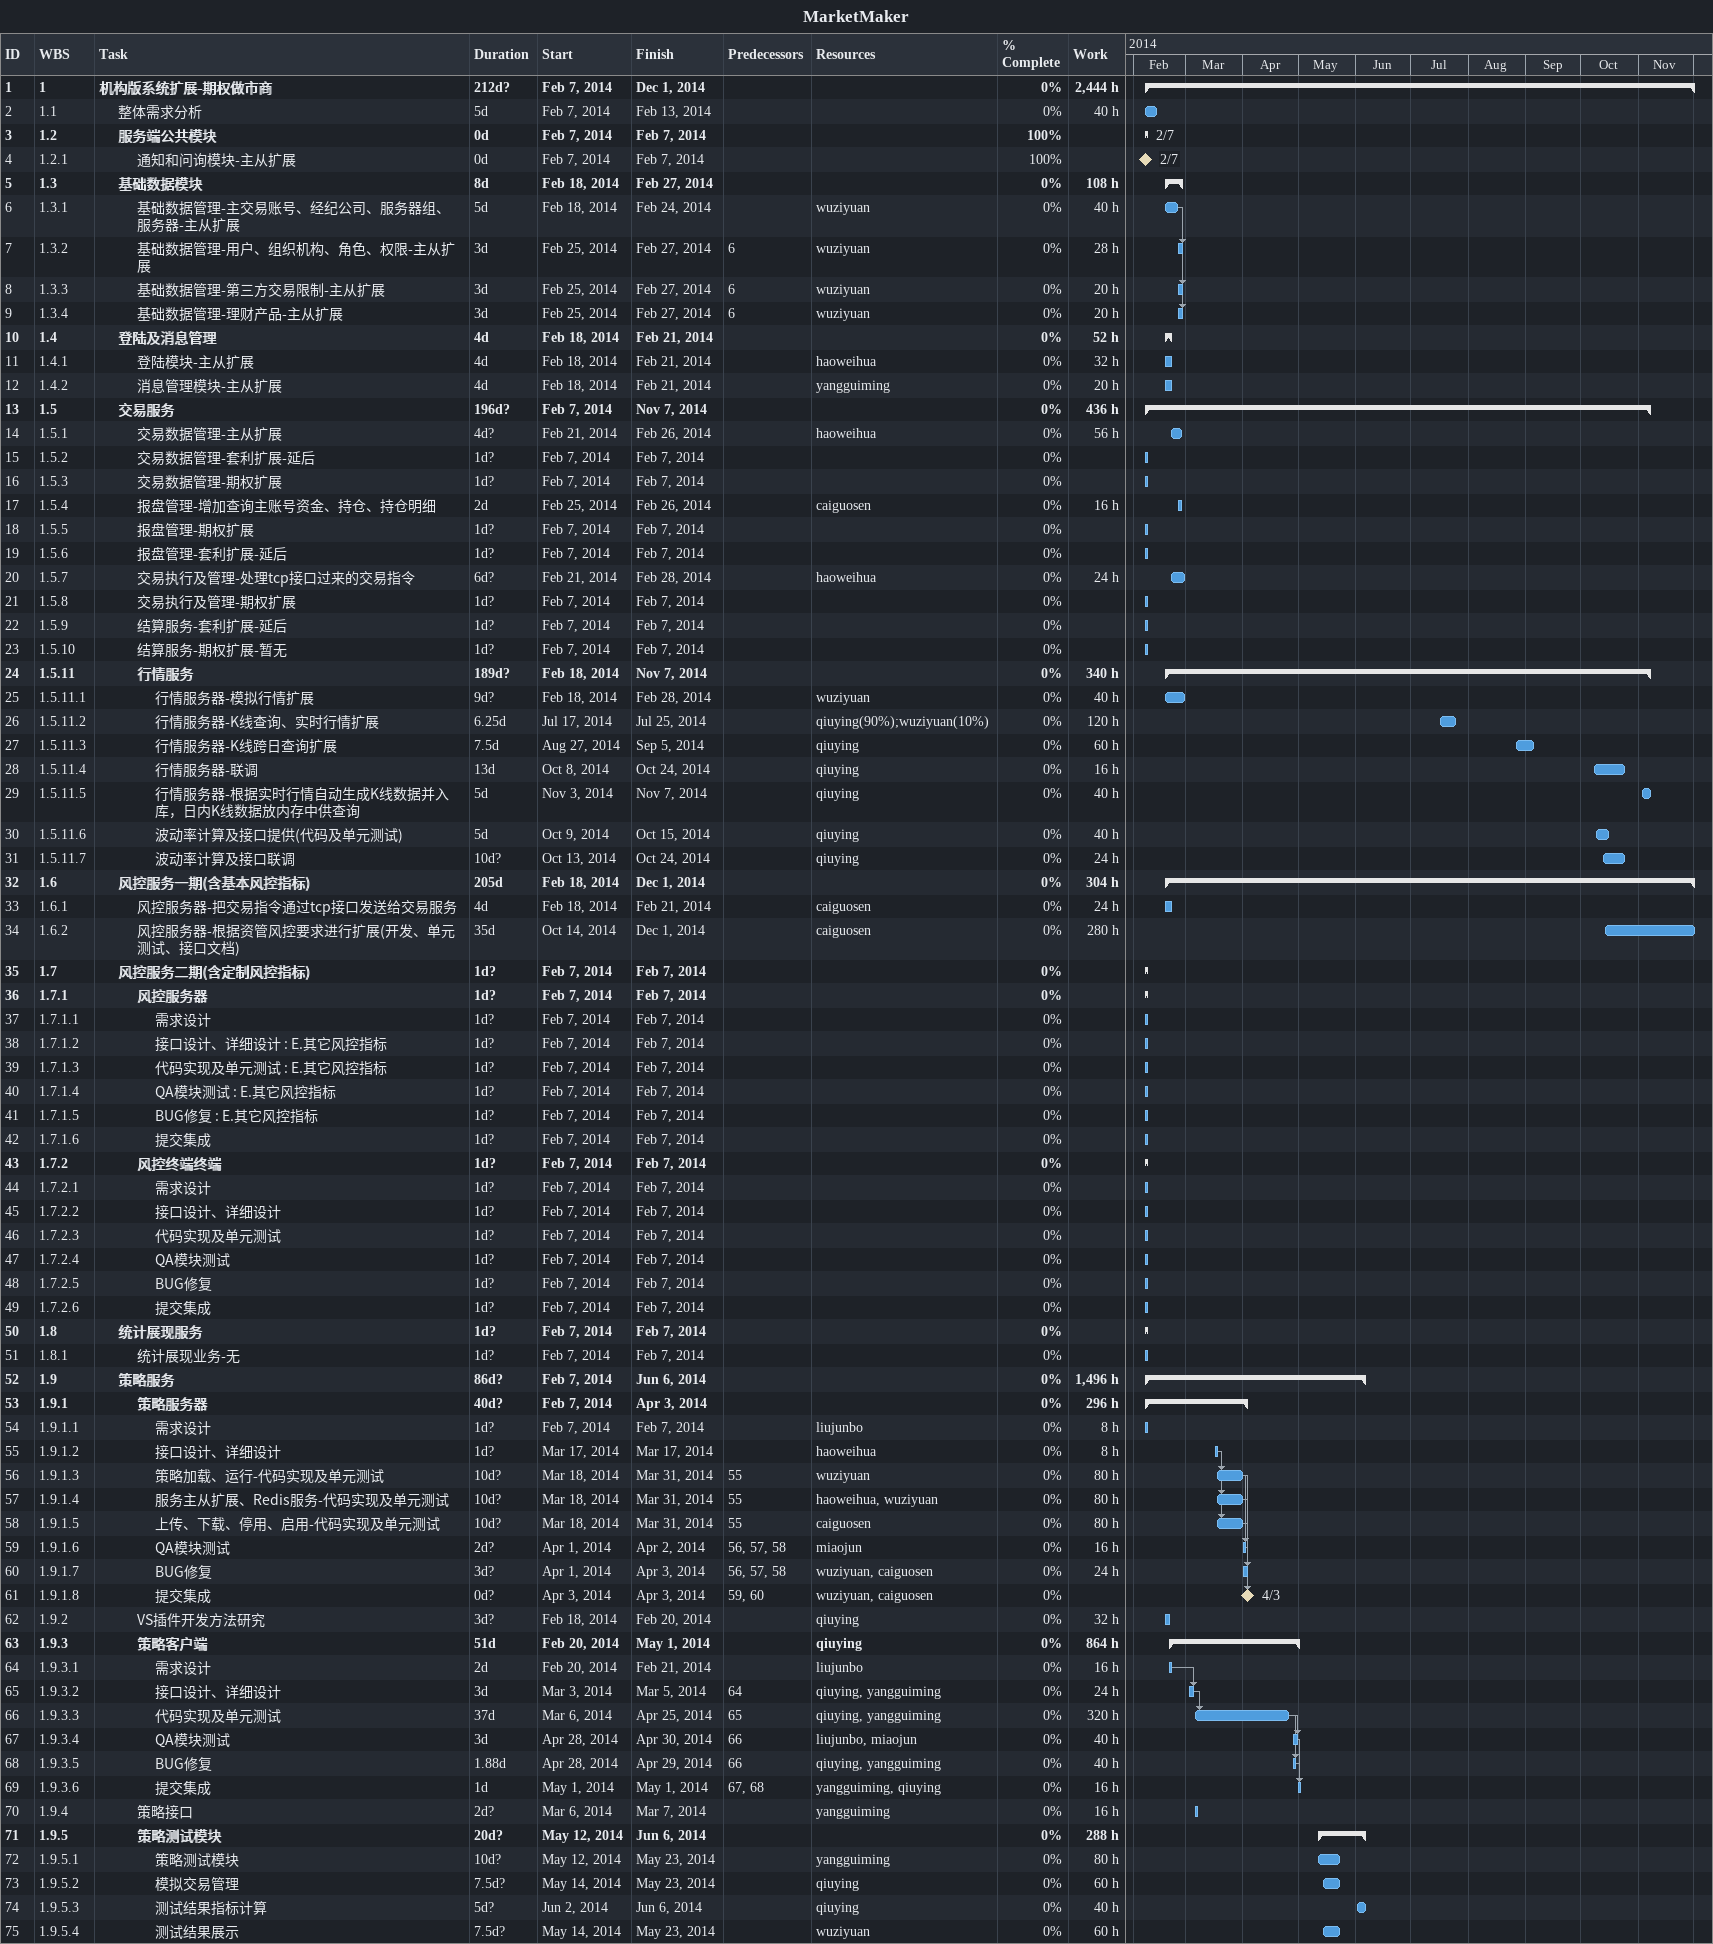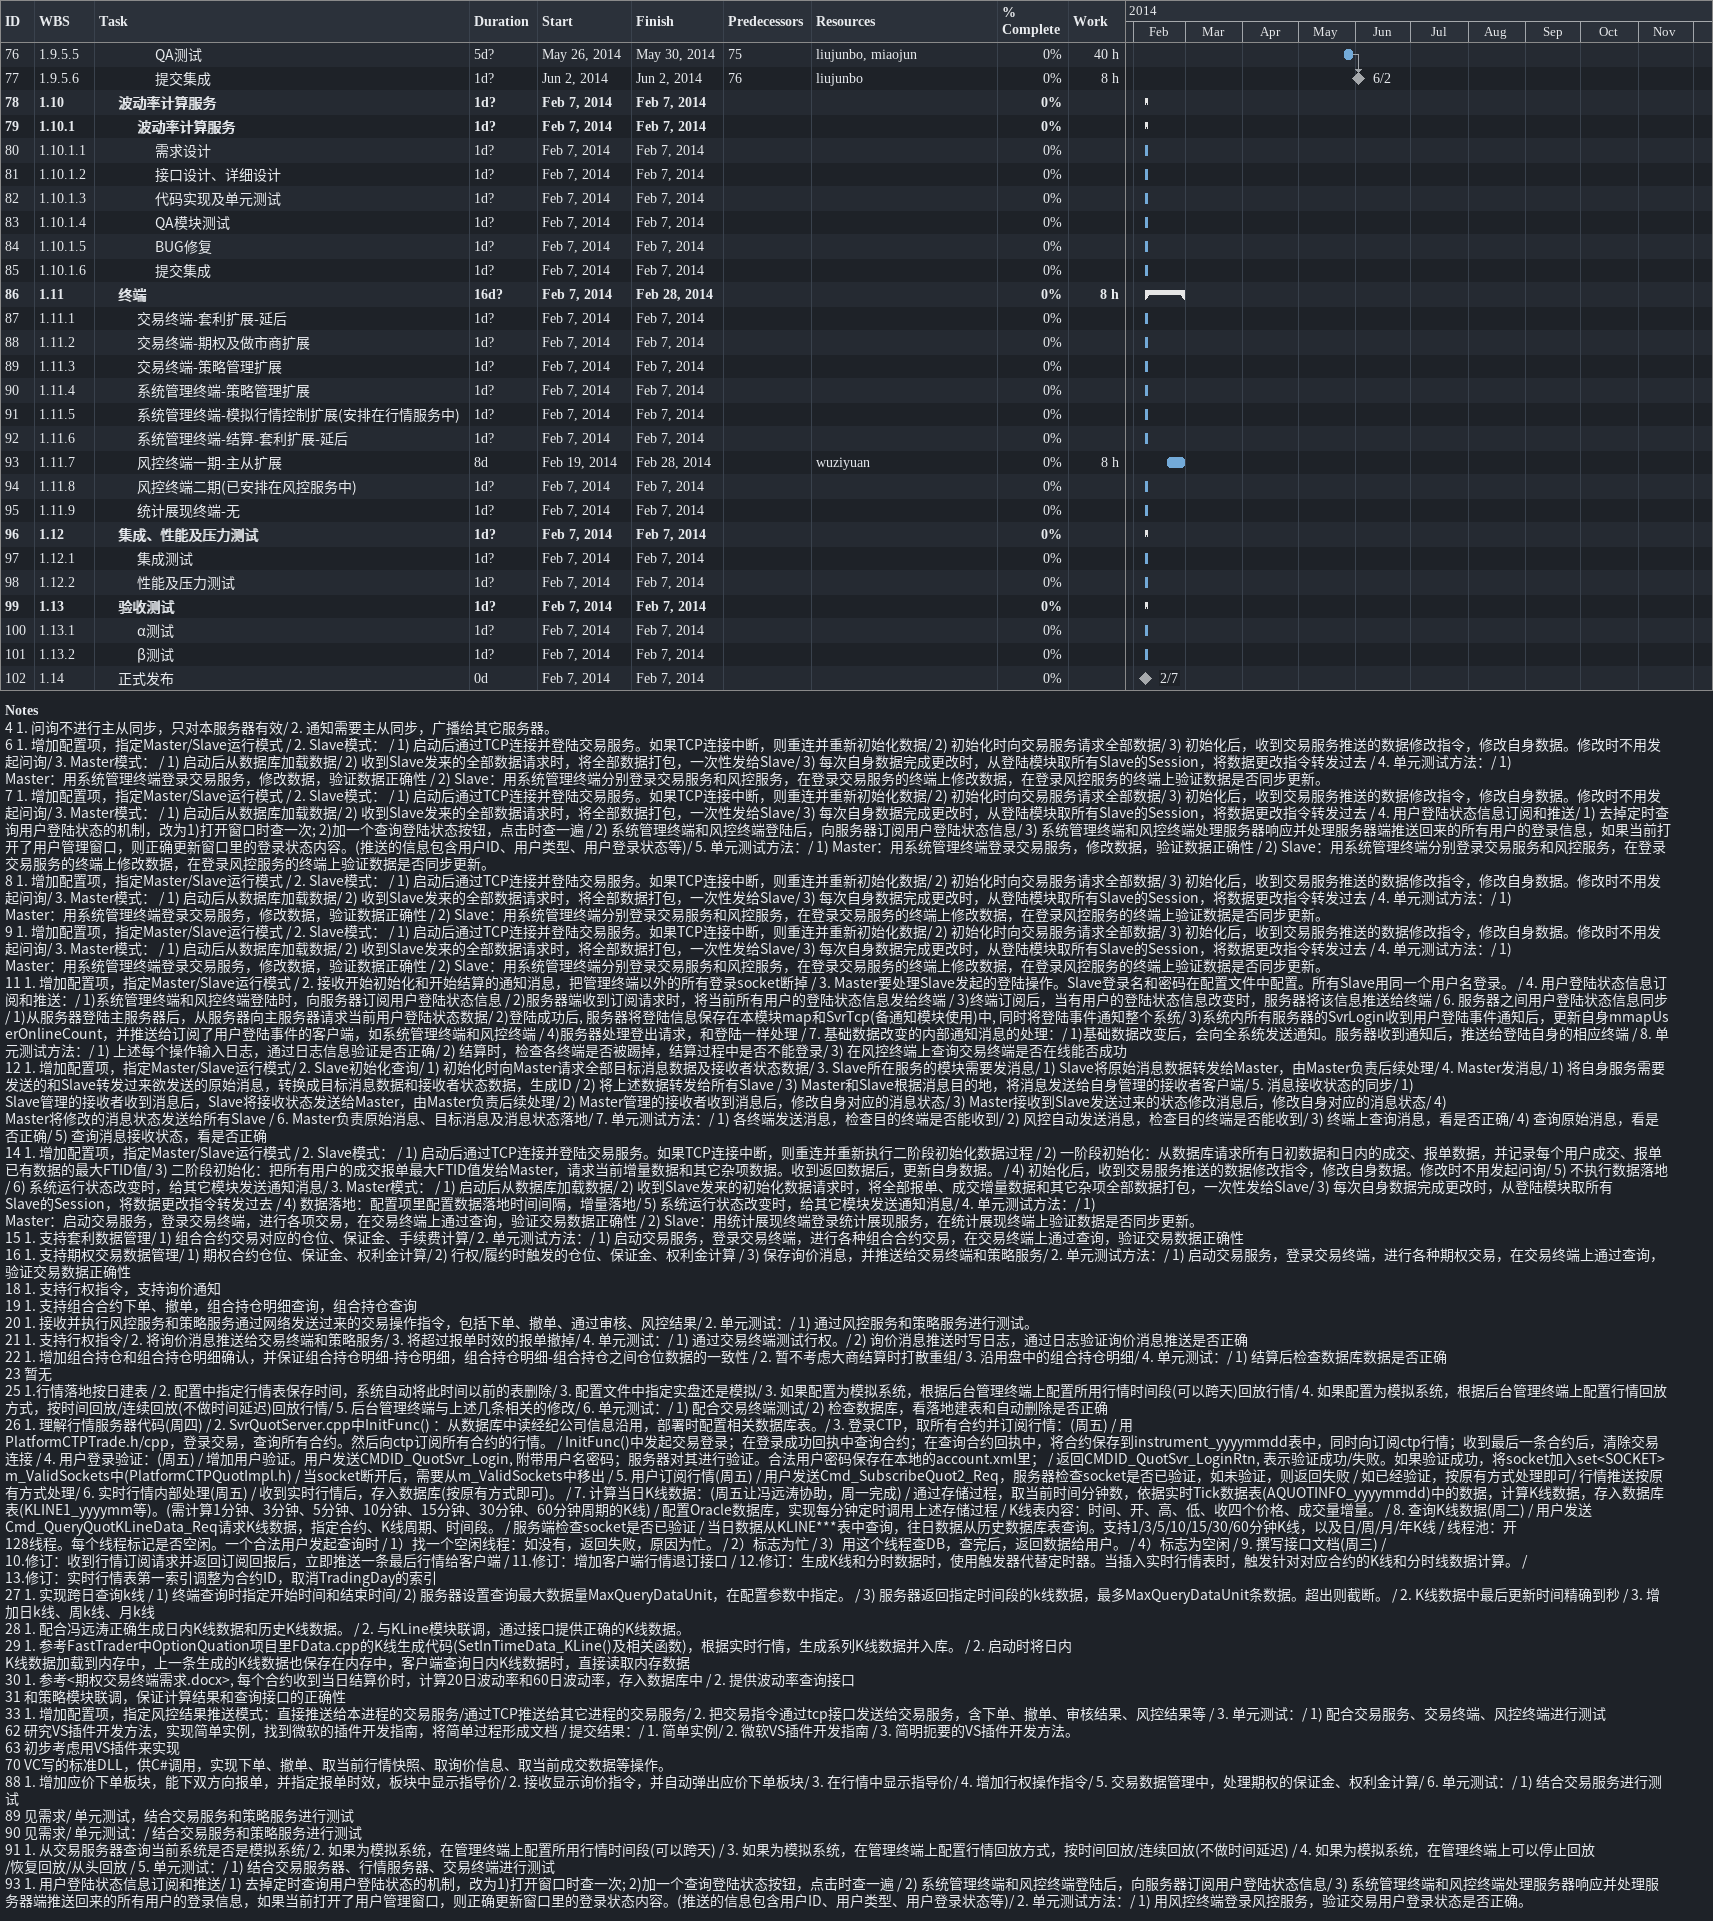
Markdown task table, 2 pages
MarketMaker

| ID | WBS | Task | Duration | Start | Finish | Predecessors | Resources | % complete | Work (h) |
|---|---|---|---|---|---|---|---|---|---|
| 1 | 1 | **机构版系统扩展-期权做市商** | 212d? | 2014-02-07 | 2014-12-01 |  |  | 0 | 2444 |
| 2 | 1.1 | 整体需求分析 | 5d | 2014-02-07 | 2014-02-13 |  |  | 0 | 40 |
| 3 | 1.2 | **服务端公共模块** | 0d | 2014-02-07 | 2014-02-07 |  |  | 100 |  |
| 4 | 1.2.1 | 通知和问询模块-主从扩展 | 0d | 2014-02-07 | 2014-02-07 |  |  | 100 |  |
| 5 | 1.3 | **基础数据模块** | 8d | 2014-02-18 | 2014-02-27 |  |  | 0 | 108 |
| 6 | 1.3.1 | 基础数据管理-主交易账号、经纪公司、服务器组、服务器-主从扩展 | 5d | 2014-02-18 | 2014-02-24 |  | wuziyuan | 0 | 40 |
| 7 | 1.3.2 | 基础数据管理-用户、组织机构、角色、权限-主从扩展 | 3d | 2014-02-25 | 2014-02-27 | 6 | wuziyuan | 0 | 28 |
| 8 | 1.3.3 | 基础数据管理-第三方交易限制-主从扩展 | 3d | 2014-02-25 | 2014-02-27 | 6 | wuziyuan | 0 | 20 |
| 9 | 1.3.4 | 基础数据管理-理财产品-主从扩展 | 3d | 2014-02-25 | 2014-02-27 | 6 | wuziyuan | 0 | 20 |
| 10 | 1.4 | **登陆及消息管理** | 4d | 2014-02-18 | 2014-02-21 |  |  | 0 | 52 |
| 11 | 1.4.1 | 登陆模块-主从扩展 | 4d | 2014-02-18 | 2014-02-21 |  | haoweihua | 0 | 32 |
| 12 | 1.4.2 | 消息管理模块-主从扩展 | 4d | 2014-02-18 | 2014-02-21 |  | yangguiming | 0 | 20 |
| 13 | 1.5 | **交易服务** | 196d? | 2014-02-07 | 2014-11-07 |  |  | 0 | 436 |
| 14 | 1.5.1 | 交易数据管理-主从扩展 | 4d? | 2014-02-21 | 2014-02-26 |  | haoweihua | 0 | 56 |
| 15 | 1.5.2 | 交易数据管理-套利扩展-延后 | 1d? | 2014-02-07 | 2014-02-07 |  |  | 0 |  |
| 16 | 1.5.3 | 交易数据管理-期权扩展 | 1d? | 2014-02-07 | 2014-02-07 |  |  | 0 |  |
| 17 | 1.5.4 | 报盘管理-增加查询主账号资金、持仓、持仓明细 | 2d | 2014-02-25 | 2014-02-26 |  | caiguosen | 0 | 16 |
| 18 | 1.5.5 | 报盘管理-期权扩展 | 1d? | 2014-02-07 | 2014-02-07 |  |  | 0 |  |
| 19 | 1.5.6 | 报盘管理-套利扩展-延后 | 1d? | 2014-02-07 | 2014-02-07 |  |  | 0 |  |
| 20 | 1.5.7 | 交易执行及管理-处理tcp接口过来的交易指令 | 6d? | 2014-02-21 | 2014-02-28 |  | haoweihua | 0 | 24 |
| 21 | 1.5.8 | 交易执行及管理-期权扩展 | 1d? | 2014-02-07 | 2014-02-07 |  |  | 0 |  |
| 22 | 1.5.9 | 结算服务-套利扩展-延后 | 1d? | 2014-02-07 | 2014-02-07 |  |  | 0 |  |
| 23 | 1.5.10 | 结算服务-期权扩展-暂无 | 1d? | 2014-02-07 | 2014-02-07 |  |  | 0 |  |
| 24 | 1.5.11 | **行情服务** | 189d? | 2014-02-18 | 2014-11-07 |  |  | 0 | 340 |
| 25 | 1.5.11.1 | 行情服务器-模拟行情扩展 | 9d? | 2014-02-18 | 2014-02-28 |  | wuziyuan | 0 | 40 |
| 26 | 1.5.11.2 | 行情服务器-K线查询、实时行情扩展 | 6.25d | 2014-07-17 | 2014-07-25 |  | qiuying(90%);wuziyuan(10%) | 0 | 120 |
| 27 | 1.5.11.3 | 行情服务器-K线跨日查询扩展 | 7.5d | 2014-08-27 | 2014-09-05 |  | qiuying | 0 | 60 |
| 28 | 1.5.11.4 | 行情服务器-联调 | 13d | 2014-10-08 | 2014-10-24 |  | qiuying | 0 | 16 |
| 29 | 1.5.11.5 | 行情服务器-根据实时行情自动生成K线数据并入库，日内K线数据放内存中供查询 | 5d | 2014-11-03 | 2014-11-07 |  | qiuying | 0 | 40 |
| 30 | 1.5.11.6 | 波动率计算及接口提供(代码及单元测试) | 5d | 2014-10-09 | 2014-10-15 |  | qiuying | 0 | 40 |
| 31 | 1.5.11.7 | 波动率计算及接口联调 | 10d? | 2014-10-13 | 2014-10-24 |  | qiuying | 0 | 24 |
| 32 | 1.6 | **风控服务一期(含基本风控指标)** | 205d | 2014-02-18 | 2014-12-01 |  |  | 0 | 304 |
| 33 | 1.6.1 | 风控服务器-把交易指令通过tcp接口发送给交易服务 | 4d | 2014-02-18 | 2014-02-21 |  | caiguosen | 0 | 24 |
| 34 | 1.6.2 | 风控服务器-根据资管风控要求进行扩展(开发、单元测试、接口文档) | 35d | 2014-10-14 | 2014-12-01 |  | caiguosen | 0 | 280 |
| 35 | 1.7 | **风控服务二期(含定制风控指标)** | 1d? | 2014-02-07 | 2014-02-07 |  |  | 0 |  |
| 36 | 1.7.1 | **风控服务器** | 1d? | 2014-02-07 | 2014-02-07 |  |  | 0 |  |
| 37 | 1.7.1.1 | 需求设计 | 1d? | 2014-02-07 | 2014-02-07 |  |  | 0 |  |
| 38 | 1.7.1.2 | 接口设计、详细设计 : E.其它风控指标 | 1d? | 2014-02-07 | 2014-02-07 |  |  | 0 |  |
| 39 | 1.7.1.3 | 代码实现及单元测试 : E.其它风控指标 | 1d? | 2014-02-07 | 2014-02-07 |  |  | 0 |  |
| 40 | 1.7.1.4 | QA模块测试 : E.其它风控指标 | 1d? | 2014-02-07 | 2014-02-07 |  |  | 0 |  |
| 41 | 1.7.1.5 | BUG修复 : E.其它风控指标 | 1d? | 2014-02-07 | 2014-02-07 |  |  | 0 |  |
| 42 | 1.7.1.6 | 提交集成 | 1d? | 2014-02-07 | 2014-02-07 |  |  | 0 |  |
| 43 | 1.7.2 | **风控终端终端** | 1d? | 2014-02-07 | 2014-02-07 |  |  | 0 |  |
| 44 | 1.7.2.1 | 需求设计 | 1d? | 2014-02-07 | 2014-02-07 |  |  | 0 |  |
| 45 | 1.7.2.2 | 接口设计、详细设计 | 1d? | 2014-02-07 | 2014-02-07 |  |  | 0 |  |
| 46 | 1.7.2.3 | 代码实现及单元测试 | 1d? | 2014-02-07 | 2014-02-07 |  |  | 0 |  |
| 47 | 1.7.2.4 | QA模块测试 | 1d? | 2014-02-07 | 2014-02-07 |  |  | 0 |  |
| 48 | 1.7.2.5 | BUG修复 | 1d? | 2014-02-07 | 2014-02-07 |  |  | 0 |  |
| 49 | 1.7.2.6 | 提交集成 | 1d? | 2014-02-07 | 2014-02-07 |  |  | 0 |  |
| 50 | 1.8 | **统计展现服务** | 1d? | 2014-02-07 | 2014-02-07 |  |  | 0 |  |
| 51 | 1.8.1 | 统计展现业务-无 | 1d? | 2014-02-07 | 2014-02-07 |  |  | 0 |  |
| 52 | 1.9 | **策略服务** | 86d? | 2014-02-07 | 2014-06-06 |  |  | 0 | 1496 |
| 53 | 1.9.1 | **策略服务器** | 40d? | 2014-02-07 | 2014-04-03 |  |  | 0 | 296 |
| 54 | 1.9.1.1 | 需求设计 | 1d? | 2014-02-07 | 2014-02-07 |  | liujunbo | 0 | 8 |
| 55 | 1.9.1.2 | 接口设计、详细设计 | 1d? | 2014-03-17 | 2014-03-17 |  | haoweihua | 0 | 8 |
| 56 | 1.9.1.3 | 策略加载、运行-代码实现及单元测试 | 10d? | 2014-03-18 | 2014-03-31 | 55 | wuziyuan | 0 | 80 |
| 57 | 1.9.1.4 | 服务主从扩展、Redis服务-代码实现及单元测试 | 10d? | 2014-03-18 | 2014-03-31 | 55 | haoweihua, wuziyuan | 0 | 80 |
| 58 | 1.9.1.5 | 上传、下载、停用、启用-代码实现及单元测试 | 10d? | 2014-03-18 | 2014-03-31 | 55 | caiguosen | 0 | 80 |
| 59 | 1.9.1.6 | QA模块测试 | 2d? | 2014-04-01 | 2014-04-02 | 56, 57, 58 | miaojun | 0 | 16 |
| 60 | 1.9.1.7 | BUG修复 | 3d? | 2014-04-01 | 2014-04-03 | 56, 57, 58 | wuziyuan, caiguosen | 0 | 24 |
| 61 | 1.9.1.8 | 提交集成 | 0d? | 2014-04-03 | 2014-04-03 | 59, 60 | wuziyuan, caiguosen | 0 |  |
| 62 | 1.9.2 | VS插件开发方法研究 | 3d? | 2014-02-18 | 2014-02-20 |  | qiuying | 0 | 32 |
| 63 | 1.9.3 | **策略客户端** | 51d | 2014-02-20 | 2014-05-01 |  | qiuying | 0 | 864 |
| 64 | 1.9.3.1 | 需求设计 | 2d | 2014-02-20 | 2014-02-21 |  | liujunbo | 0 | 16 |
| 65 | 1.9.3.2 | 接口设计、详细设计 | 3d | 2014-03-03 | 2014-03-05 | 64 | qiuying, yangguiming | 0 | 24 |
| 66 | 1.9.3.3 | 代码实现及单元测试 | 37d | 2014-03-06 | 2014-04-25 | 65 | qiuying, yangguiming | 0 | 320 |
| 67 | 1.9.3.4 | QA模块测试 | 3d | 2014-04-28 | 2014-04-30 | 66 | liujunbo, miaojun | 0 | 40 |
| 68 | 1.9.3.5 | BUG修复 | 1.88d | 2014-04-28 | 2014-04-29 | 66 | qiuying, yangguiming | 0 | 40 |
| 69 | 1.9.3.6 | 提交集成 | 1d | 2014-05-01 | 2014-05-01 | 67, 68 | yangguiming, qiuying | 0 | 16 |
| 70 | 1.9.4 | 策略接口 | 2d? | 2014-03-06 | 2014-03-07 |  | yangguiming | 0 | 16 |
| 71 | 1.9.5 | **策略测试模块** | 20d? | 2014-05-12 | 2014-06-06 |  |  | 0 | 288 |
| 72 | 1.9.5.1 | 策略测试模块 | 10d? | 2014-05-12 | 2014-05-23 |  | yangguiming | 0 | 80 |
| 73 | 1.9.5.2 | 模拟交易管理 | 7.5d? | 2014-05-14 | 2014-05-23 |  | qiuying | 0 | 60 |
| 74 | 1.9.5.3 | 测试结果指标计算 | 5d? | 2014-06-02 | 2014-06-06 |  | qiuying | 0 | 40 |
| 75 | 1.9.5.4 | 测试结果展示 | 7.5d? | 2014-05-14 | 2014-05-23 |  | wuziyuan | 0 | 60 |
| 76 | 1.9.5.5 | QA测试 | 5d? | 2014-05-26 | 2014-05-30 | 75 | liujunbo, miaojun | 0 | 40 |
| 77 | 1.9.5.6 | 提交集成 | 1d? | 2014-06-02 | 2014-06-02 | 76 | liujunbo | 0 | 8 |
| 78 | 1.10 | **波动率计算服务** | 1d? | 2014-02-07 | 2014-02-07 |  |  | 0 |  |
| 79 | 1.10.1 | **波动率计算服务** | 1d? | 2014-02-07 | 2014-02-07 |  |  | 0 |  |
| 80 | 1.10.1.1 | 需求设计 | 1d? | 2014-02-07 | 2014-02-07 |  |  | 0 |  |
| 81 | 1.10.1.2 | 接口设计、详细设计 | 1d? | 2014-02-07 | 2014-02-07 |  |  | 0 |  |
| 82 | 1.10.1.3 | 代码实现及单元测试 | 1d? | 2014-02-07 | 2014-02-07 |  |  | 0 |  |
| 83 | 1.10.1.4 | QA模块测试 | 1d? | 2014-02-07 | 2014-02-07 |  |  | 0 |  |
| 84 | 1.10.1.5 | BUG修复 | 1d? | 2014-02-07 | 2014-02-07 |  |  | 0 |  |
| 85 | 1.10.1.6 | 提交集成 | 1d? | 2014-02-07 | 2014-02-07 |  |  | 0 |  |
| 86 | 1.11 | **终端** | 16d? | 2014-02-07 | 2014-02-28 |  |  | 0 | 8 |
| 87 | 1.11.1 | 交易终端-套利扩展-延后 | 1d? | 2014-02-07 | 2014-02-07 |  |  | 0 |  |
| 88 | 1.11.2 | 交易终端-期权及做市商扩展 | 1d? | 2014-02-07 | 2014-02-07 |  |  | 0 |  |
| 89 | 1.11.3 | 交易终端-策略管理扩展 | 1d? | 2014-02-07 | 2014-02-07 |  |  | 0 |  |
| 90 | 1.11.4 | 系统管理终端-策略管理扩展 | 1d? | 2014-02-07 | 2014-02-07 |  |  | 0 |  |
| 91 | 1.11.5 | 系统管理终端-模拟行情控制扩展(安排在行情服务中) | 1d? | 2014-02-07 | 2014-02-07 |  |  | 0 |  |
| 92 | 1.11.6 | 系统管理终端-结算-套利扩展-延后 | 1d? | 2014-02-07 | 2014-02-07 |  |  | 0 |  |
| 93 | 1.11.7 | 风控终端一期-主从扩展 | 8d | 2014-02-19 | 2014-02-28 |  | wuziyuan | 0 | 8 |
| 94 | 1.11.8 | 风控终端二期(已安排在风控服务中) | 1d? | 2014-02-07 | 2014-02-07 |  |  | 0 |  |
| 95 | 1.11.9 | 统计展现终端-无 | 1d? | 2014-02-07 | 2014-02-07 |  |  | 0 |  |
| 96 | 1.12 | **集成、性能及压力测试** | 1d? | 2014-02-07 | 2014-02-07 |  |  | 0 |  |
| 97 | 1.12.1 | 集成测试 | 1d? | 2014-02-07 | 2014-02-07 |  |  | 0 |  |
| 98 | 1.12.2 | 性能及压力测试 | 1d? | 2014-02-07 | 2014-02-07 |  |  | 0 |  |
| 99 | 1.13 | **验收测试** | 1d? | 2014-02-07 | 2014-02-07 |  |  | 0 |  |
| 100 | 1.13.1 | α测试 | 1d? | 2014-02-07 | 2014-02-07 |  |  | 0 |  |
| 101 | 1.13.2 | β测试 | 1d? | 2014-02-07 | 2014-02-07 |  |  | 0 |  |
| 102 | 1.14 | 正式发布 | 0d | 2014-02-07 | 2014-02-07 |  |  | 0 |  |

Notes
- 4: 1. 问询不进行主从同步，只对本服务器有效 / 2. 通知需要主从同步，广播给其它服务器。
- 6: 1. 增加配置项，指定Master/Slave运行模式 / 2. Slave模式： / 1) 启动后通过TCP连接并登陆交易服务。如果TCP连接中断，则重连并重新初始化数据/ 2) 初始化时向交易服务请求全部数据 / 3) 初始化后，收到交易服务推送的数据修改指令，修改自身数据。修改时不用发起问询 / 3. Master模式： / 1) 启动后从数据库加载数据 / 2) 收到Slave发来的全部数据请求时，将全部数据打包，一次性发给Slave/ 3) 每次自身数据完成更改时，从登陆模块取所有Slave的Session，将数据更改指令转发过去 / 4. 单元测试方法： / 1) Master：用系统管理终端登录交易服务，修改数据，验证数据正确性 / 2) Slave：用系统管理终端分别登录交易服务和风控服务，在登录交易服务的终端上修改数据，在登录风控服务的终端上验证数据是否同步更新。
- 7: 1. 增加配置项，指定Master/Slave运行模式 / 2. Slave模式： / 1) 启动后通过TCP连接并登陆交易服务。如果TCP连接中断，则重连并重新初始化数据/ 2) 初始化时向交易服务请求全部数据 / 3) 初始化后，收到交易服务推送的数据修改指令，修改自身数据。修改时不用发起问询 / 3. Master模式： / 1) 启动后从数据库加载数据 / 2) 收到Slave发来的全部数据请求时，将全部数据打包，一次性发给Slave/ 3) 每次自身数据完成更改时，从登陆模块取所有Slave的Session，将数据更改指令转发过去 / 4. 用户登陆状态信息订阅和推送 / 1) 去掉定时查询用户登陆状态的机制，改为1)打开窗口时查一次; 2)加一个查询登陆状态按钮，点击时查一遍 / 2) 系统管理终端和风控终端登陆后，向服务器订阅用户登陆状态信息 / 3) 系统管理终端和风控终端处理服务器响应并处理服务器端推送回来的所有用户的登录信息，如果当前打开了用户管理窗口，则正确更新窗口里的登录状态内容。(推送的信息包含用户ID、用户类型、用户登录状态等)/ 5. 单元测试方法： / 1) Master：用系统管理终端登录交易服务，修改数据，验证数据正确性 / 2) Slave：用系统管理终端分别登录交易服务和风控服务，在登录交易服务的终端上修改数据，在登录风控服务的终端上验证数据是否同步更新。
- 8: 1. 增加配置项，指定Master/Slave运行模式 / 2. Slave模式： / 1) 启动后通过TCP连接并登陆交易服务。如果TCP连接中断，则重连并重新初始化数据/ 2) 初始化时向交易服务请求全部数据 / 3) 初始化后，收到交易服务推送的数据修改指令，修改自身数据。修改时不用发起问询 / 3. Master模式： / 1) 启动后从数据库加载数据 / 2) 收到Slave发来的全部数据请求时，将全部数据打包，一次性发给Slave/ 3) 每次自身数据完成更改时，从登陆模块取所有Slave的Session，将数据更改指令转发过去 / 4. 单元测试方法： / 1) Master：用系统管理终端登录交易服务，修改数据，验证数据正确性 / 2) Slave：用系统管理终端分别登录交易服务和风控服务，在登录交易服务的终端上修改数据，在登录风控服务的终端上验证数据是否同步更新。
- 9: 1. 增加配置项，指定Master/Slave运行模式 / 2. Slave模式： / 1) 启动后通过TCP连接并登陆交易服务。如果TCP连接中断，则重连并重新初始化数据/ 2) 初始化时向交易服务请求全部数据 / 3) 初始化后，收到交易服务推送的数据修改指令，修改自身数据。修改时不用发起问询 / 3. Master模式： / 1) 启动后从数据库加载数据 / 2) 收到Slave发来的全部数据请求时，将全部数据打包，一次性发给Slave/ 3) 每次自身数据完成更改时，从登陆模块取所有Slave的Session，将数据更改指令转发过去 / 4. 单元测试方法： / 1) Master：用系统管理终端登录交易服务，修改数据，验证数据正确性 / 2) Slave：用系统管理终端分别登录交易服务和风控服务，在登录交易服务的终端上修改数据，在登录风控服务的终端上验证数据是否同步更新。
- 11: 1. 增加配置项，指定Master/Slave运行模式 / 2. 接收开始初始化和开始结算的通知消息，把管理终端以外的所有登录socket断掉 / 3. Master要处理Slave发起的登陆操作。Slave登录名和密码在配置文件中配置。所有Slave用同一个用户名登录。 / 4. 用户登陆状态信息订阅和推送： / 1)系统管理终端和风控终端登陆时，向服务器订阅用户登陆状态信息 / 2)服务器端收到订阅请求时，将当前所有用户的登陆状态信息发给终端 / 3)终端订阅后，当有用户的登陆状态信息改变时，服务器将该信息推送给终端 / 6. 服务器之间用户登陆状态信息同步 / 1)从服务器登陆主服务器后，从服务器向主服务器请求当前用户登陆状态数据/ 2)登陆成功后, 服务器将登陆信息保存在本模块map和SvrTcp(备通知模块使用)中, 同时将登陆事件通知整个系统 / 3)系统内所有服务器的SvrLogin收到用户登陆事件通知后，更新自身mmapUserOnlineCount，并推送给订阅了用户登陆事件的客户端，如系统管理终端和风控终端 / 4)服务器处理登出请求，和登陆一样处理 / 7. 基础数据改变的内部通知消息的处理： / 1)基础数据改变后，会向全系统发送通知。服务器收到通知后，推送给登陆自身的相应终端 / 8. 单元测试方法： / 1) 上述每个操作输入日志，通过日志信息验证是否正确 / 2) 结算时，检查各终端是否被踢掉，结算过程中是否不能登录 / 3) 在风控终端上查询交易终端是否在线能否成功
- 12: 1. 增加配置项，指定Master/Slave运行模式/ 2. Slave初始化查询/ 1) 初始化时向Master请求全部目标消息数据及接收者状态数据/ 3. Slave所在服务的模块需要发消息/ 1) Slave将原始消息数据转发给Master，由Master负责后续处理/ 4. Master发消息/ 1) 将自身服务需要发送的和Slave转发过来欲发送的原始消息，转换成目标消息数据和接收者状态数据，生成ID / 2) 将上述数据转发给所有Slave / 3) Master和Slave根据消息目的地，将消息发送给自身管理的接收者客户端/ 5. 消息接收状态的同步/ 1) Slave管理的接收者收到消息后，Slave将接收状态发送给Master，由Master负责后续处理/ 2) Master管理的接收者收到消息后，修改自身对应的消息状态/ 3) Master接收到Slave发送过来的状态修改消息后，修改自身对应的消息状态/ 4) Master将修改的消息状态发送给所有Slave / 6. Master负责原始消息、目标消息及消息状态落地/ 7. 单元测试方法：/ 1) 各终端发送消息，检查目的终端是否能收到/ 2) 风控自动发送消息，检查目的终端是否能收到/ 3) 终端上查询消息，看是否正确/ 4) 查询原始消息，看是否正确/ 5) 查询消息接收状态，看是否正确
- 14: 1. 增加配置项，指定Master/Slave运行模式 / 2. Slave模式： / 1) 启动后通过TCP连接并登陆交易服务。如果TCP连接中断，则重连并重新执行二阶段初始化数据过程 / 2) 一阶段初始化：从数据库请求所有日初数据和日内的成交、报单数据，并记录每个用户成交、报单已有数据的最大FTID值/ 3) 二阶段初始化：把所有用户的成交报单最大FTID值发给Master，请求当前增量数据和其它杂项数据。收到返回数据后，更新自身数据。 / 4) 初始化后，收到交易服务推送的数据修改指令，修改自身数据。修改时不用发起问询 / 5) 不执行数据落地 / 6) 系统运行状态改变时，给其它模块发送通知消息 / 3. Master模式： / 1) 启动后从数据库加载数据 / 2) 收到Slave发来的初始化数据请求时，将全部报单、成交增量数据和其它杂项全部数据打包，一次性发给Slave/ 3) 每次自身数据完成更改时，从登陆模块取所有Slave的Session，将数据更改指令转发过去 / 4) 数据落地：配置项里配置数据落地时间间隔，增量落地 / 5) 系统运行状态改变时，给其它模块发送通知消息 / 4. 单元测试方法： / 1) Master：启动交易服务，登录交易终端，进行各项交易，在交易终端上通过查询，验证交易数据正确性 / 2) Slave：用统计展现终端登录统计展现服务，在统计展现终端上验证数据是否同步更新。
- 15: 1. 支持套利数据管理 / 1) 组合合约交易对应的仓位、保证金、手续费计算 / 2. 单元测试方法： / 1) 启动交易服务，登录交易终端，进行各种组合合约交易，在交易终端上通过查询，验证交易数据正确性
- 16: 1. 支持期权交易数据管理 / 1) 期权合约仓位、保证金、权利金计算 / 2) 行权/履约时触发的仓位、保证金、权利金计算 / 3) 保存询价消息，并推送给交易终端和策略服务 / 2. 单元测试方法： / 1) 启动交易服务，登录交易终端，进行各种期权交易，在交易终端上通过查询，验证交易数据正确性
- 18: 1. 支持行权指令，支持询价通知
- 19: 1. 支持组合合约下单、撤单，组合持仓明细查询，组合持仓查询
- 20: 1. 接收并执行风控服务和策略服务通过网络发送过来的交易操作指令，包括下单、撤单、通过审核、风控结果 / 2. 单元测试： / 1) 通过风控服务和策略服务进行测试。
- 21: 1. 支持行权指令 / 2. 将询价消息推送给交易终端和策略服务 / 3. 将超过报单时效的报单撤掉 / 4. 单元测试： / 1) 通过交易终端测试行权。 / 2) 询价消息推送时写日志，通过日志验证询价消息推送是否正确
- 22: 1. 增加组合持仓和组合持仓明细确认，并保证组合持仓明细-持仓明细，组合持仓明细-组合持仓之间仓位数据的一致性 / 2. 暂不考虑大商结算时打散重组 / 3. 沿用盘中的组合持仓明细 / 4. 单元测试： / 1) 结算后检查数据库数据是否正确
- 23: 暂无
- 25: 1.行情落地按日建表 / 2. 配置中指定行情表保存时间，系统自动将此时间以前的表删除 / 3. 配置文件中指定实盘还是模拟 / 3. 如果配置为模拟系统，根据后台管理终端上配置所用行情时间段(可以跨天)回放行情/ 4. 如果配置为模拟系统，根据后台管理终端上配置行情回放方式，按时间回放/连续回放(不做时间延迟)回放行情/ 5. 后台管理终端与上述几条相关的修改 / 6. 单元测试： / 1) 配合交易终端测试 / 2) 检查数据库，看落地建表和自动删除是否正确
- 26: 1. 理解行情服务器代码(周四) / 2. SvrQuotServer.cpp中InitFunc() ： 从数据库中读经纪公司信息沿用，部署时配置相关数据库表。 / 3. 登录CTP，取所有合约并订阅行情：(周五) / 用PlatformCTPTrade.h/cpp，登录交易，查询所有合约。然后向ctp订阅所有合约的行情。 / InitFunc()中发起交易登录；在登录成功回执中查询合约；在查询合约回执中，将合约保存到instrument_yyyymmdd表中，同时向订阅ctp行情；收到最后一条合约后，清除交易连接 / 4. 用户登录验证：(周五) / 增加用户验证。用户发送CMDID_QuotSvr_Login, 附带用户名密码；服务器对其进行验证。合法用户密码保存在本地的account.xml里； / 返回CMDID_QuotSvr_LoginRtn, 表示验证成功/失败。如果验证成功，将socket加入set<SOCKET> m_ValidSockets中(PlatformCTPQuotImpl.h) / 当socket断开后，需要从m_ValidSockets中移出 / 5. 用户订阅行情(周五) / 用户发送Cmd_SubscribeQuot2_Req，服务器检查socket是否已验证，如未验证，则返回失败 / 如已经验证，按原有方式处理即可 / 行情推送按原有方式处理 / 6. 实时行情内部处理(周五) / 收到实时行情后，存入数据库(按原有方式即可)。 / 7. 计算当日K线数据：(周五让冯远涛协助，周一完成) / 通过存储过程，取当前时间分钟数，依据实时Tick数据表(AQUOTINFO_yyyymmdd)中的数据，计算K线数据，存入数据库表(KLINE1_yyyymm等)。(需计算1分钟、3分钟、5分钟、10分钟、15分钟、30分钟、60分钟周期的K线) / 配置Oracle数据库，实现每分钟定时调用上述存储过程 / K线表内容：时间、开、高、低、收四个价格、成交量增量。 / 8. 查询K线数据(周二) / 用户发送Cmd_QueryQuotKLineData_Req请求K线数据，指定合约、K线周期、时间段。 / 服务端检查socket是否已验证 / 当日数据从KLINE***表中查询，往日数据从历史数据库表查询。支持1/3/5/10/15/30/60分钟K线，以及日/周/月/年K线 / 线程池：开128线程。每个线程标记是否空闲。一个合法用户发起查询时 / 1）找一个空闲线程：如没有，返回失败，原因为忙。 / 2）标志为忙 / 3）用这个线程查DB，查完后，返回数据给用户。 / 4）标志为空闲 / 9. 撰写接口文档(周三) / 10.修订：收到行情订阅请求并返回订阅回报后，立即推送一条最后行情给客户端 / 11.修订：增加客户端行情退订接口 / 12.修订：生成K线和分时数据时，使用触发器代替定时器。当插入实时行情表时，触发针对对应合约的K线和分时线数据计算。 / 13.修订：实时行情表第一索引调整为合约ID，取消TradingDay的索引
- 27: 1. 实现跨日查询k线 / 1) 终端查询时指定开始时间和结束时间 / 2) 服务器设置查询最大数据量MaxQueryDataUnit，在配置参数中指定。 / 3) 服务器返回指定时间段的k线数据，最多MaxQueryDataUnit条数据。超出则截断。 / 2. K线数据中最后更新时间精确到秒 / 3. 增加日k线、周k线、月k线
- 28: 1. 配合冯远涛正确生成日内K线数据和历史K线数据。 / 2. 与KLine模块联调，通过接口提供正确的K线数据。
- 29: 1. 参考FastTrader中OptionQuation项目里FData.cpp的K线生成代码(SetInTimeData_KLine()及相关函数)，根据实时行情，生成系列K线数据并入库。 / 2. 启动时将日内K线数据加载到内存中，上一条生成的K线数据也保存在内存中，客户端查询日内K线数据时，直接读取内存数据
- 30: 1. 参考<期权交易终端需求.docx>, 每个合约收到当日结算价时，计算20日波动率和60日波动率，存入数据库中 / 2. 提供波动率查询接口
- 31: 和策略模块联调，保证计算结果和查询接口的正确性
- 33: 1. 增加配置项，指定风控结果推送模式：直接推送给本进程的交易服务/通过TCP推送给其它进程的交易服务/ 2. 把交易指令通过tcp接口发送给交易服务，含下单、撤单、审核结果、风控结果等 / 3. 单元测试： / 1) 配合交易服务、交易终端、风控终端进行测试
- 62: 研究VS插件开发方法，实现简单实例，找到微软的插件开发指南，将简单过程形成文档 / 提交结果： / 1. 简单实例 / 2. 微软VS插件开发指南 / 3. 简明扼要的VS插件开发方法。
- 63: 初步考虑用VS插件来实现
- 70: VC写的标准DLL，供C#调用，实现下单、撤单、取当前行情快照、取询价信息、取当前成交数据等操作。
- 88: 1. 增加应价下单板块，能下双方向报单，并指定报单时效，板块中显示指导价 / 2. 接收显示询价指令，并自动弹出应价下单板块 / 3. 在行情中显示指导价 / 4. 增加行权操作指令 / 5. 交易数据管理中，处理期权的保证金、权利金计算 / 6. 单元测试： / 1) 结合交易服务进行测试
- 89: 见需求 / 单元测试，结合交易服务和策略服务进行测试
- 90: 见需求 / 单元测试： / 结合交易服务和策略服务进行测试
- 91: 1. 从交易服务器查询当前系统是否是模拟系统/ 2. 如果为模拟系统，在管理终端上配置所用行情时间段(可以跨天) / 3. 如果为模拟系统，在管理终端上配置行情回放方式，按时间回放/连续回放(不做时间延迟) / 4. 如果为模拟系统，在管理终端上可以停止回放/恢复回放/从头回放 / 5. 单元测试： / 1) 结合交易服务器、行情服务器、交易终端进行测试
- 93: 1. 用户登陆状态信息订阅和推送 / 1) 去掉定时查询用户登陆状态的机制，改为1)打开窗口时查一次; 2)加一个查询登陆状态按钮，点击时查一遍 / 2) 系统管理终端和风控终端登陆后，向服务器订阅用户登陆状态信息 / 3) 系统管理终端和风控终端处理服务器响应并处理服务器端推送回来的所有用户的登录信息，如果当前打开了用户管理窗口，则正确更新窗口里的登录状态内容。(推送的信息包含用户ID、用户类型、用户登录状态等)/ 2. 单元测试方法： / 1) 用风控终端登录风控服务，验证交易用户登录状态是否正确。
